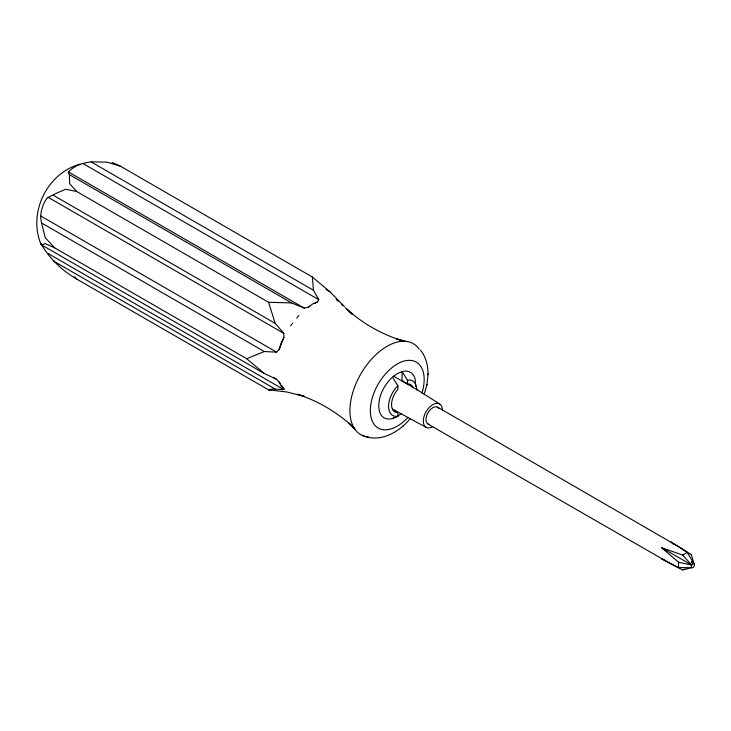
<?xml version="1.0" encoding="UTF-8"?>
<svg xmlns="http://www.w3.org/2000/svg" width="731" height="731" viewBox="0 0 731 731"><rect width="100%" height="100%" fill="white"/><g stroke="black" fill="none" stroke-linecap="round" stroke-linejoin="round"><path stroke-width="1.1" d="M280.32 383.51L276.565 379.27L264.202 373.45L41.612 244.94L40.726 243.103C48.94 258.08 61.742 270.333 76.581 279.004L268.588 389.861L272.572 389.029L283.847 389.623L283.875 388.572L281.508 385.191M424.19 394.311L426.968 384.469M428.01 374.711C428.165 366.103 426.091 356.783 420.398 350.085M264.202 373.45L246.694 358.72L54.688 247.864L45.185 237.666L41.603 222.992C39.255 214.631 42.087 205.338 46.894 198.302C52.778 194.757 59.174 191.915 65.717 189.274L76.581 191.431L268.588 302.287L291.623 302.917L304.187 308.071L308.025 307.358L309.926 306.262M415.619 386.334L415.199 379.179A26.261 15.159 -60 0 0 402.068 371.595L397.262 373.642L392.456 377.141A26.261 15.159 -60 0 0 379.325 399.884L378.695 405.806L379.325 410.986A26.261 15.159 -60 0 0 392.456 418.571L397.892 416.177L397.892 412.494L392.465 409.36M426.886 385.228L428.128 373.642M344.575 306.737L329.928 291.779L312.375 277.012L120.368 166.156L106.982 162.154L91.777 161.843C83.297 162.739 74.324 165.407 68.495 171.986L68.275 172.79L69.39 174.608L291.623 302.917M246.694 358.72L264.247 351.538L276.565 352.141L279.132 349.619L280.96 343.46L283.875 337.393L283.847 333.382L275.148 323.34L53.253 195.232M678.542 562.24L691.654 565.045L682.672 555.094L661.436 547.601L678.542 562.24L678.542 567.548L691.654 567.722L682.672 569.924L673.242 565.255L427.973 424.035M279.132 349.619L283.875 337.393M314.668 303.52L317.51 301.876L318.753 299.664L313.462 290.271L312.375 277.012M290.609 325.734L292.665 323.175M296.768 318.067L298.824 315.509M69.39 174.608L69.646 183.7L76.581 191.431M392.538 377.242L397.892 385.785L395.626 388.17A19.956 11.522 -60 0 0 395.626 416.396L397.892 416.177M362.201 435.247C379.444 443.406 399.181 432.295 410.054 418.79M682.672 555.094L687.259 552.444L693.966 563.711A2.321 1.343 -60 0 1 693.235 567.302A2.321 1.343 -60 0 1 691.224 566.141A2.321 1.343 -60 0 1 693.966 563.711L691.389 554.829L682.626 548.999L437.695 407.204M308.025 307.358L312.767 303.895L317.51 301.876M401.264 413.6L397.262 416.524L392.538 418.534M402.927 426.118L403.539 425.661M684.965 569.12L682.672 569.924M41.612 244.94L45.185 243.633L54.688 247.864M79.898 164.237C46.994 173.21 27.723 213.068 41.091 244.483M413.152 387.768A15.753 9.101 -60 0 0 408.254 383.857L407.478 383.93L407.478 380.248L402.05 371.604L402.05 380.805L402.827 380.723M407.478 380.248L409.735 380.029A19.956 11.522 -60 0 1 416.798 390.062M397.892 412.494L397.116 412.567A15.753 9.101 -60 0 1 397.116 390.29L397.892 389.468L397.892 385.785M270.744 389.888L268.588 389.861L286.753 391.962L304.562 396.458L297.362 394.237C318.442 401.072 337.932 412.649 354.042 427.873L348.422 422.655L354.882 429.198M405.614 341.322L396.723 339.001L403 340.938M664.671 559.772L661.436 558.822L678.542 567.548M403.037 340.929C382.167 334.606 362.786 323.568 346.576 308.994L352.104 314.12L345.48 307.733M112.117 162.492L120.368 166.156M426.091 427.315L392.565 409.168M325.98 289.503L329.928 291.779M336.132 299.774L339.093 301.483M91.265 161.99L313.462 290.271M83.051 163.58L318.753 299.664M68.495 171.986L304.187 308.071M402.05 380.805L407.478 383.93M393.479 376.099L417.83 390.153L439.587 403.932M661.436 547.601L691.654 565.045M47.99 197.215L283.847 333.382M40.726 215.974L276.565 352.141M41.603 222.992L264.247 351.538M273.604 377.561L276.565 379.27M47.99 253.456L283.847 389.623M53.226 260.885L275.167 389.02M687.259 552.444L671.149 541.991L673.598 544.321M283.875 388.572L280.96 385.867L279.132 381.82M691.526 561.381L693.966 563.711M74.498 276.693L76.581 279.004M691.325 562.157L692.814 563.82M341.66 304.032L342.848 305.722M691.389 554.829L691.599 555.304M275.148 323.34L268.588 302.287M406.911 383.081A15.753 9.101 -60 0 1 407.734 384.643M432.834 426.639A13.496 7.794 -60 0 1 423.295 421.129A13.496 7.794 -60 0 1 432.834 404.599A13.496 7.794 -60 0 1 442.383 410.109M429.399 424.473A9.713 5.61 -60 0 1 427.973 412.814A9.713 5.61 -60 0 1 438.783 408.218M368.479 437.047A52.522 30.327 -60 0 1 360.785 374.025A52.522 30.327 -60 0 1 419.21 349.171M407.925 417.474A38.076 21.985 -60 0 1 370.58 414.696A38.076 21.985 -60 0 1 400.908 362.174A38.076 21.985 -60 0 1 421.979 393.123"/></g></svg>
